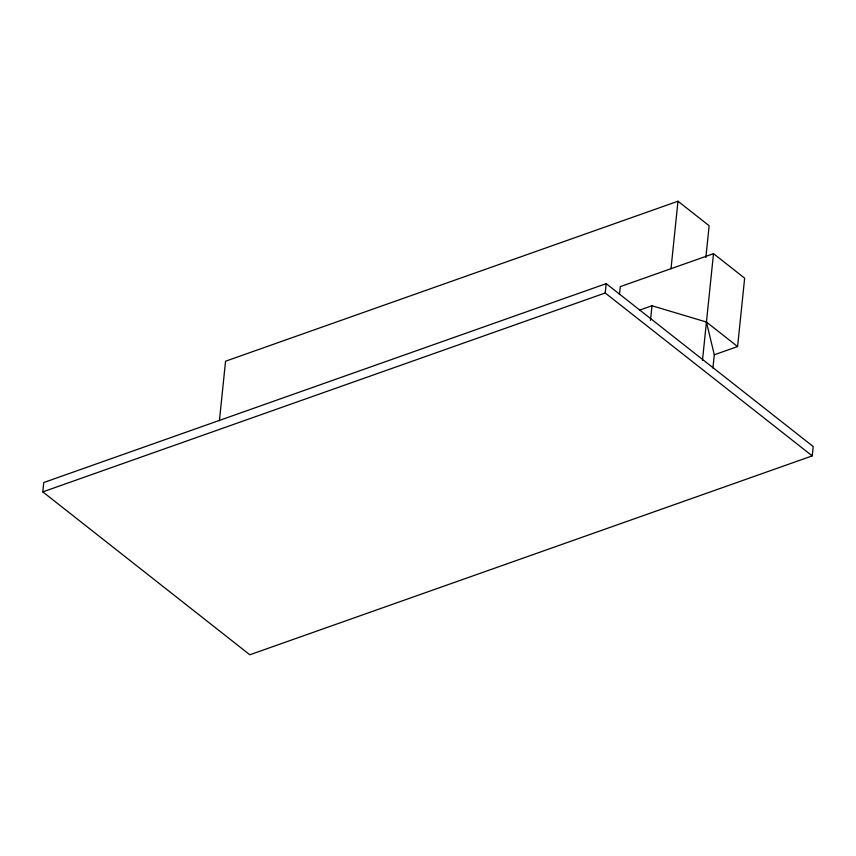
<?xml version="1.0" encoding="UTF-8"?>
<svg xmlns="http://www.w3.org/2000/svg" width="856" height="856" viewBox="0 0 856 856"><rect width="100%" height="100%" fill="white"/><g stroke="black" fill="none" stroke-linecap="round" stroke-linejoin="round"><path stroke-width="1.28" d="M42.8 491.879L43.763 482.527L606.176 283.636L813.2 446.532L812.237 455.884L249.824 654.776L42.8 491.879L605.213 292.987L812.237 455.884M219.404 420.756L225.556 361.221L677.984 201.224L709.143 225.738L705.858 257.485M605.213 292.987L606.176 283.636M619.477 294.518L620.29 286.632L713.508 253.665L744.656 278.179L737.594 346.552L714.289 354.791L712.92 368.059M650.474 320.369L651.983 305.763L706.435 322.038L737.594 346.552M671.008 268.688L677.984 201.224M702.455 360.536L713.508 253.665M639.389 310.214L651.983 305.763M706.435 322.038L714.289 354.791"/></g></svg>
